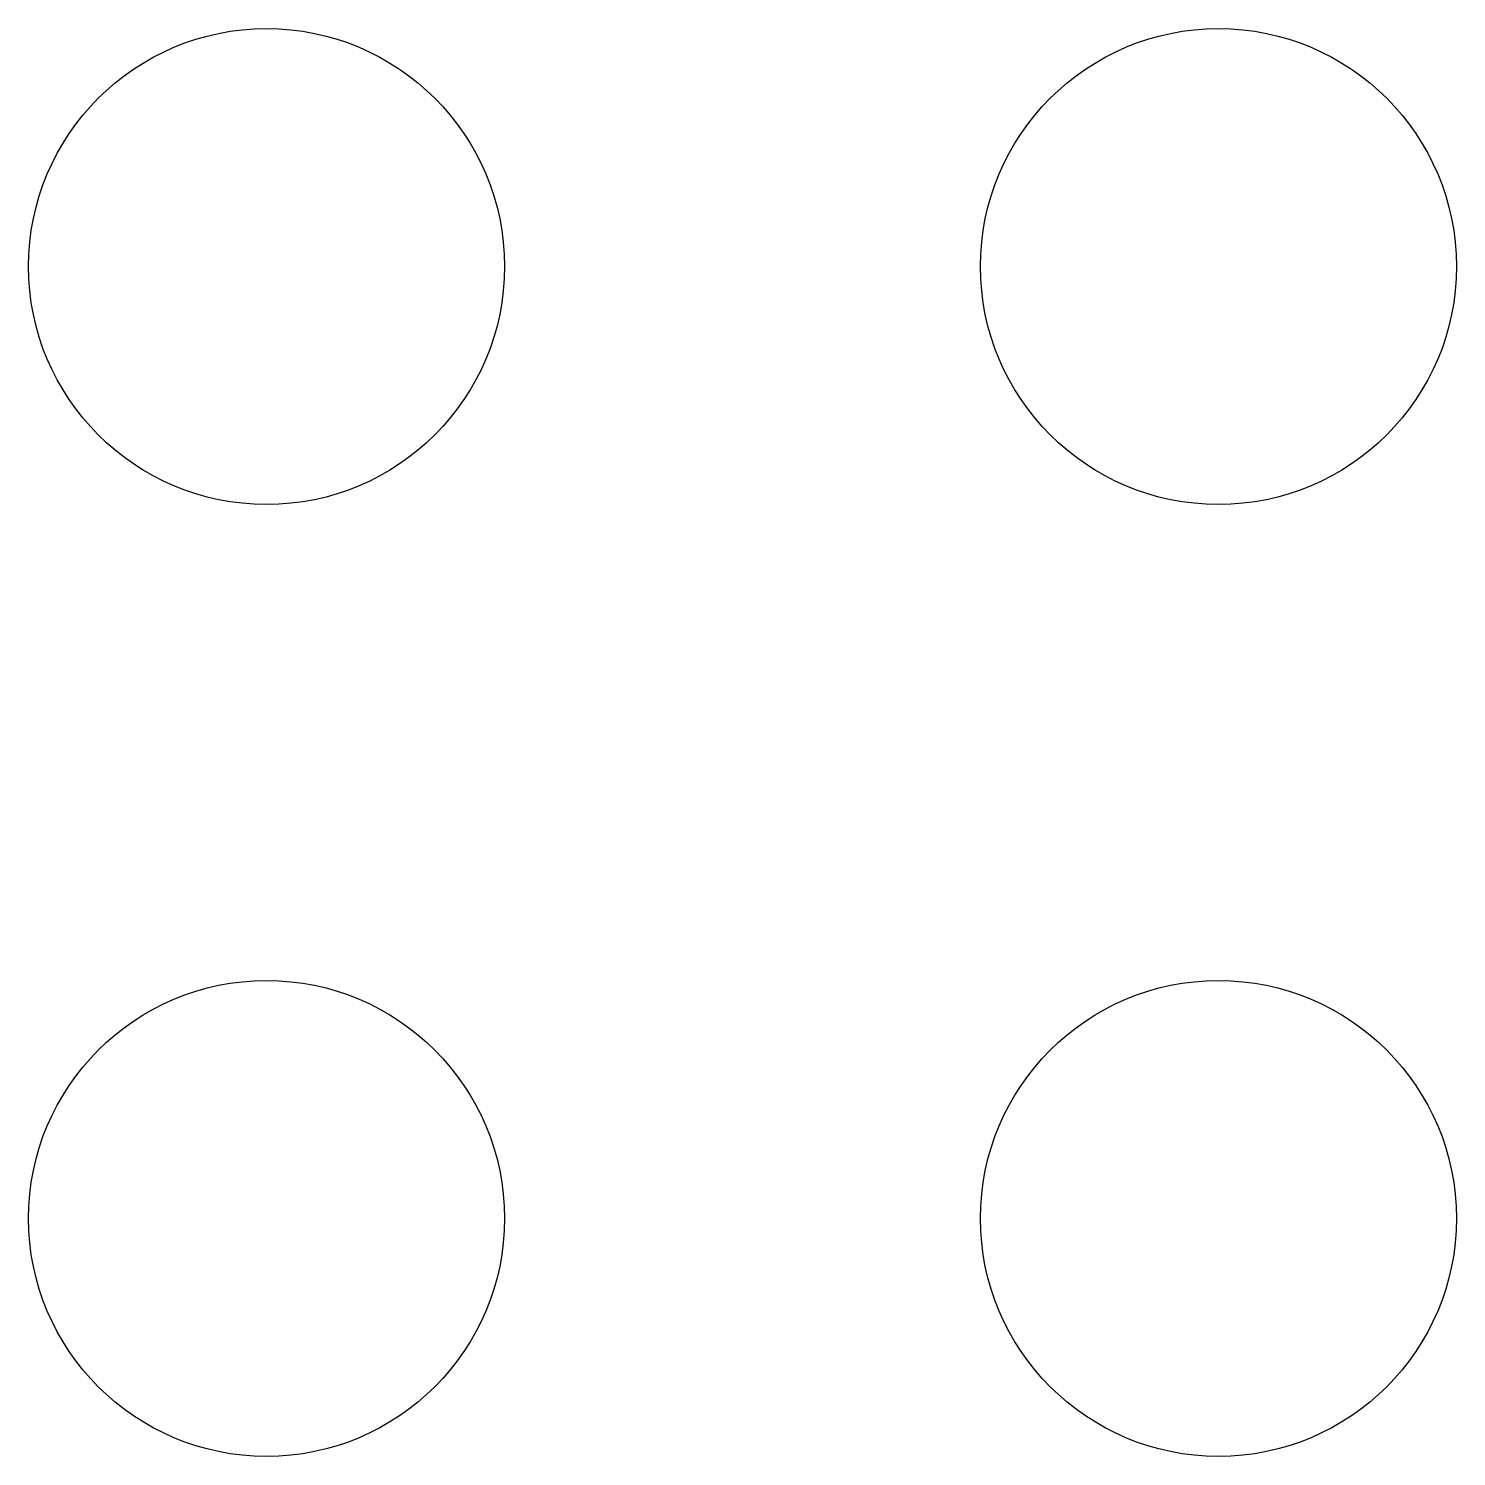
# Model space of a CAD drawing. Extents: x -15 to 15, y -15 to 15.
import ezdxf

# ---------------------------------------------------------------- set-up
doc = ezdxf.new("R2010")
doc.units = 0
for name, color, linetype, true_color in [('l_firebrick', 7, 'CONTINUOUS', 0xb22222), ('l_gold', 7, 'CONTINUOUS', 0xffd700), ('l_mediumseagreen', 7, 'CONTINUOUS', 0x3cb371), ('l_midnightblue', 7, 'CONTINUOUS', 0x191970)]:
    doc.layers.add(name, color=color, linetype=linetype, true_color=true_color)

msp = doc.modelspace()

# ---------------------------------------------------------------- linework, layer by layer
at = {"layer": 'l_firebrick'}
msp.add_circle((-10, 10), 5, dxfattribs=at)
at = {"layer": 'l_gold'}
msp.add_circle((10, 10), 5, dxfattribs=at)
at = {"layer": 'l_mediumseagreen'}
msp.add_circle((-10, -10), 5, dxfattribs=at)
at = {"layer": 'l_midnightblue'}
msp.add_circle((10, -10), 5, dxfattribs=at)

doc.saveas('drawing.dxf')
